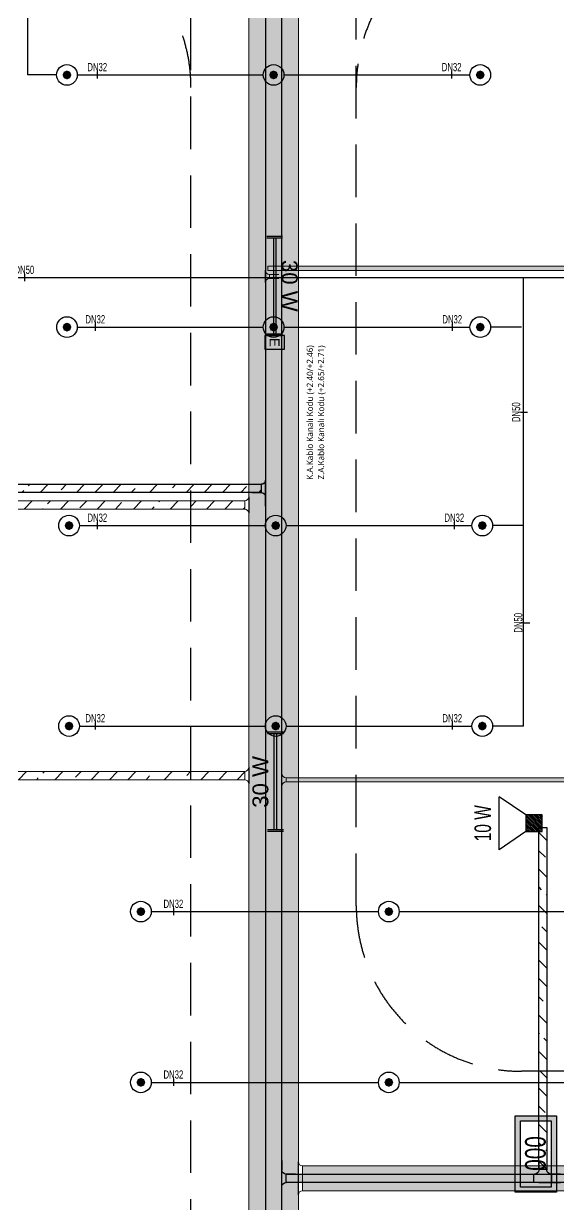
# Model space of a CAD drawing. Header units: millimetres. Extents: x -379292 to 1221486, y 92049 to 447512.
# Drawn here: x -232980 to -226509, y 156209 to 170490 of the extents above; entities that cross this region are included whole.
import ezdxf
from ezdxf.enums import TextEntityAlignment as Align

# ---------------------------------------------------------------- set-up
doc = ezdxf.new("R2010")
doc.units = ezdxf.units.MM
doc.linetypes.add('HIDDEN', pattern=[9.525, 6.35, -3.175])
for name, color, linetype in [('-M-YNGN-BORUID', 7, 'Continuous'), ('-M-YNGN-BORUUZUN', 7, 'Continuous'), ('-M-YNGN-BORUYUK', 7, 'Continuous'), ('-M-YNGN-SPR-YUK', 7, 'Continuous'), ('-M-YNGN-ZON3-CAP-', 7, 'Continuous'), ('-M-YNGN-ZON3-SPR-', 7, 'Continuous'), ('-M-YNGN-ZON5-CAP-', 7, 'Continuous'), ('-M-YNGN-ZON5-SPR-', 7, 'Continuous'), ('05_SYMBOL', 2, 'Continuous'), ('08_ARAÇ SAYIM', 140, 'Continuous'), ('08_LAMP', 4, 'Continuous'), ('08_LOUD SYSTEM', 4, 'Continuous'), ('E_CT_ZA', 6, 'Continuous')]:
    doc.layers.add(name, color=color, linetype=linetype)
doc.layers.add('-M-YNGN-SPR-CAPCIZGI', color=188, linetype='Continuous', plot=False)
for name, color, linetype, lineweight in [('-M-YNGN-ZON3', 6, 'SP', 30), ('-M-YNGN-ZON5', 11, 'SP', 30), ('0-KRCN-SHT YAĞMURSUYUBORUSU-100', 3, 'PISSU_LINE50', 35), ('E_CT_AYDINLATMA', 3, 'Continuous', 9), ('E_CT_KA', 4, 'Continuous', 9), ('E_CT_KIRMIZI', 1, 'Continuous', 9)]:
    doc.layers.add(name, color=color, linetype=linetype, lineweight=lineweight)
doc.styles.add('CIZGI', font='tahoma.ttf', dxfattribs={"width": 0.8, "oblique": 20})
doc.styles.add('HCAD', font='HCAD.SHX', dxfattribs={"width": 0.8, "height": 0.2})
doc.styles.add('MUF', font='isocpeur.ttf')
doc.styles.add('PIPESIZE', font='hcad.shx', dxfattribs={"width": 0.8})
doc.styles.add('SPR-NOT', font='romans.shx')
doc.styles.get("Standard").update_dxf_attribs({"font": 'segoeuil.ttf'})
doc.styles.add('TR', font='tsimpali.shx', dxfattribs={"width": 0.7})
doc.styles.add('WMF-Arial', font='TURK.SHX')
doc.styles.add('YAZI-2', font='arial.ttf', dxfattribs={"height": 2})
doc.linetypes.add('PISSU_LINE50', pattern='A,50,-10,["C",MUF,S=10,R=0,X=1,Y=-5],0', length=60)
doc.linetypes.add('SP', pattern='A,2,-0.1,["SP",CIZGI,S=0.14,R=0.2,X=0,Y=-0.07],-0.255', length=2.355)

# ---------------------------------------------------------------- blocks, each defined once
blk = doc.blocks.new('OtoParkBodrumKatMimari')
at = {"layer": '05_SYMBOL', "color": 252, "linetype": 'HIDDEN', "ltscale": 100}
for points in [[(15400, 51961), (15400, 166800)], [(17400, 59000), (17400, 84800)], [(128500, 57000), (19400, 57000)]]:
    blk.add_lwpolyline(points, dxfattribs=at)
for points in [[(15400, 68900, 0.414214), (13400, 70900)], [(19400, 70900, 0.414214), (17400, 68900)], [(17400, 59000, 0.414214), (19400, 57000)]]:
    blk.add_lwpolyline(points, format="xyb", dxfattribs=at)
blk = doc.blocks.new('SP-C-UP-12')
at = {"ltscale": 10}
blk.add_line((0, 0), (0, 0), dxfattribs=at)
at = {"color": 1, "linetype": 'Continuous'}
blk.add_circle((0, 0), 12.5, dxfattribs=at)
at = {"ltscale": 10}
for points in [[(-5.4, 0), (-3.8, 3.8), (-3.8, -3.8), (0, 5.4)], [(-3.8, -3.8), (0, 5.4), (0, -5.4), (3.8, 3.8)], [(0, -5.4), (3.8, 3.8), (3.8, -3.8), (5.4, 0)]]:
    blk.add_solid(points, dxfattribs=at)
at = {"layer": '-M-YNGN-SPR-YUK', "style": 'SPR-NOT', "width": 0.5, "flags": 9}
for tag, p in [('YUK', (0, 17.8)), ('CAP', (0, 14.4)), ('TIP', (0.2, 10.8))]:
    blk.add_attdef(tag, text='', height=2.5, dxfattribs=at).set_placement(p, align=Align.MIDDLE_CENTER)
blk = doc.blocks.new('SPRKL100')
at = {"layer": '-M-YNGN-SPR-CAPCIZGI'}
blk.add_line((0, 0.43), (0, -0.43), dxfattribs=at)
at = {"layer": '-M-YNGN-BORUID', "color": 0, "style": 'HCAD', "width": 0.8, "flags": 1}
blk.add_attdef('DIC', text='', height=0.4, dxfattribs=at).set_placement((0, -1.69), align=Align.CENTER)
at = {"layer": '-M-YNGN-BORUUZUN', "color": 0, "style": 'HCAD', "width": 0.7}
blk.add_attdef('BOY', text='', height=0.8, dxfattribs=at).set_placement((0, -1.08), align=Align.CENTER)
at = {"layer": '-M-YNGN-BORUYUK', "color": 6, "style": 'PIPESIZE', "width": 0.8}
blk.add_attdef('YUK', text='', height=0.5, dxfattribs=at).set_placement((0, 1.87), align=Align.CENTER)
at = {"color": 0, "style": 'PIPESIZE', "width": 0.7}
blk.add_attdef('CAP', text='', height=1, dxfattribs=at).set_placement((0, 0.45), align=Align.CENTER)
blk = doc.blocks.new('A$C69E75EAE')
at = {"layer": '-M-YNGN-ZON3', "ltscale": 500}
for p, q in [((439.8, -7817.2), (439.8, -2469.7)), ((474.8, -7817.2), (439.8, -7817.2)), ((499.8, -7817.2), (724.8, -7817.2)), ((749.8, -7817.2), (974.8, -7817.2))]:
    blk.add_line(p, q, dxfattribs=at)
at = {"layer": '-M-YNGN-ZON3-CAP-'}
ref = blk.add_blockref('SPRKL100', (523.9, -7817.2), dxfattribs=dict(at, xscale=10, yscale=10, zscale=10, rotation=359.9999997800978))
ref.add_attrib('CAP', 'DN32', dxfattribs={"layer": '0', "color": 0, "height": 10, "rotation": 360, "style": 'PIPESIZE', "width": 0.7}).set_placement((523.9, -7812.7), align=Align.CENTER)
ref = blk.add_blockref('SPRKL100', (952.7, -7817.2), dxfattribs=dict(at, xscale=10, yscale=10, zscale=10, rotation=359.9999997800978))
ref.add_attrib('CAP', 'DN32', dxfattribs={"layer": '0', "color": 0, "height": 10, "rotation": 360, "style": 'PIPESIZE', "width": 0.7}).set_placement((952.7, -7812.7), align=Align.CENTER)
at = {"layer": '-M-YNGN-ZON3-SPR-'}
for p in [(487.3, -7817.2), (737.3, -7817.2), (987.3, -7817.2)]:
    blk.add_blockref('SP-C-UP-12', p, dxfattribs=at)
blk = doc.blocks.new('A$C69E8C7F8')
at = {"layer": '-M-YNGN-ZON5', "ltscale": 500}
for p, q in [((-7863.8, 6569.4), (-2056.3, 6569.4)), ((-7103.8, 6026.9), (-7103.8, 6569.4)), ((-7643.8, 6509.4), (-7418.8, 6509.4)), ((-7393.8, 6509.4), (-7168.8, 6509.4)), ((-7106.3, 6509.4), (-7143.8, 6509.4)), ((-7641.3, 6269.4), (-7416.3, 6269.4)), ((-7391.3, 6269.4), (-7166.3, 6269.4)), ((-7103.8, 6269.4), (-7141.3, 6269.4)), ((-7641.3, 6026.9), (-7416.3, 6026.9)), ((-7391.3, 6026.9), (-7166.3, 6026.9)), ((-7103.8, 6026.9), (-7141.3, 6026.9)), ((-7554.4, 5802.5), (-7279.4, 5802.5)), ((-7254.4, 5802.5), (-6979.4, 5802.5)), ((-7554.4, 5596), (-7279.4, 5596)), ((-7254.4, 5596), (-6979.4, 5596))]:
    blk.add_line(p, q, dxfattribs=at)
at = {"layer": '-M-YNGN-ZON5-CAP-'}
ref = blk.add_blockref('SPRKL100', (-7707.9, 6569.2), dxfattribs=dict(at, xscale=10, yscale=10, zscale=10))
ref.add_attrib('CAP', 'DN50', dxfattribs={"layer": '0', "color": 0, "height": 10, "style": 'PIPESIZE', "width": 0.7}).set_placement((-7707.9, 6573.7), align=Align.CENTER)
ref = blk.add_blockref('SPRKL100', (-7622.1, 6509.4), dxfattribs=dict(at, xscale=10, yscale=10, zscale=10))
ref.add_attrib('CAP', 'DN32', dxfattribs={"layer": '0', "color": 0, "height": 10, "style": 'PIPESIZE', "width": 0.7}).set_placement((-7622.1, 6513.9), align=Align.CENTER)
ref = blk.add_blockref('SPRKL100', (-7190.2, 6509.4), dxfattribs=dict(at, xscale=10, yscale=10, zscale=10))
ref.add_attrib('CAP', 'DN32', dxfattribs={"layer": '0', "color": 0, "height": 10, "style": 'PIPESIZE', "width": 0.7}).set_placement((-7190.2, 6513.9), align=Align.CENTER)
ref = blk.add_blockref('SPRKL100', (-7103.5, 6406.5), dxfattribs=dict(at, xscale=10.00000000000001, yscale=10.00000000000001, zscale=10.00000000000001, rotation=90))
ref.add_attrib('CAP', 'DN50', dxfattribs={"layer": '0', "color": 0, "height": 10, "rotation": 90, "style": 'PIPESIZE', "width": 0.7}).set_placement((-7108, 6406.5), align=Align.CENTER)
ref = blk.add_blockref('SPRKL100', (-7619.6, 6269.4), dxfattribs=dict(at, xscale=10, yscale=10, zscale=10))
ref.add_attrib('CAP', 'DN32', dxfattribs={"layer": '0', "color": 0, "height": 10, "style": 'PIPESIZE', "width": 0.7}).set_placement((-7619.6, 6273.9), align=Align.CENTER)
ref = blk.add_blockref('SPRKL100', (-7187.7, 6269.4), dxfattribs=dict(at, xscale=10, yscale=10, zscale=10))
ref.add_attrib('CAP', 'DN32', dxfattribs={"layer": '0', "color": 0, "height": 10, "style": 'PIPESIZE', "width": 0.7}).set_placement((-7187.7, 6273.9), align=Align.CENTER)
ref = blk.add_blockref('SPRKL100', (-7100.8, 6151.8), dxfattribs=dict(at, xscale=10.00000000000001, yscale=10.00000000000001, zscale=10.00000000000001, rotation=90))
ref.add_attrib('CAP', 'DN50', dxfattribs={"layer": '0', "color": 0, "height": 10, "rotation": 90, "style": 'PIPESIZE', "width": 0.7}).set_placement((-7105.3, 6151.8), align=Align.CENTER)
ref = blk.add_blockref('SPRKL100', (-7622.1, 6026.9), dxfattribs=dict(at, xscale=10, yscale=10, zscale=10))
ref.add_attrib('CAP', 'DN32', dxfattribs={"layer": '0', "color": 0, "height": 10, "style": 'PIPESIZE', "width": 0.7}).set_placement((-7622.1, 6031.4), align=Align.CENTER)
ref = blk.add_blockref('SPRKL100', (-7190.2, 6026.9), dxfattribs=dict(at, xscale=10, yscale=10, zscale=10))
ref.add_attrib('CAP', 'DN32', dxfattribs={"layer": '0', "color": 0, "height": 10, "style": 'PIPESIZE', "width": 0.7}).set_placement((-7190.2, 6031.4), align=Align.CENTER)
ref = blk.add_blockref('SPRKL100', (-7527.6, 5802.5), dxfattribs=dict(at, xscale=10, yscale=10, zscale=10))
ref.add_attrib('CAP', 'DN32', dxfattribs={"layer": '0', "color": 0, "height": 10, "style": 'PIPESIZE', "width": 0.7}).set_placement((-7527.6, 5807), align=Align.CENTER)
ref = blk.add_blockref('SPRKL100', (-7527.6, 5596), dxfattribs=dict(at, xscale=10, yscale=10, zscale=10))
ref.add_attrib('CAP', 'DN32', dxfattribs={"layer": '0', "color": 0, "height": 10, "style": 'PIPESIZE', "width": 0.7}).set_placement((-7527.6, 5600.5), align=Align.CENTER)
at = {"layer": '-M-YNGN-ZON5-SPR-', "ltscale": 25}
for p in [(-7656.3, 6509.4), (-7406.3, 6509.4), (-7156.3, 6509.4), (-7653.8, 6269.4), (-7403.8, 6269.4), (-7153.8, 6269.4), (-7653.8, 6026.9), (-7403.8, 6026.9), (-7153.8, 6026.9), (-7566.9, 5802.5), (-7266.9, 5802.5), (-7566.9, 5596), (-7266.9, 5596)]:
    blk.add_blockref('SP-C-UP-12', p, dxfattribs=at)
blk = doc.blocks.new('*U656')
h = blk.add_hatch()
h.set_pattern_fill('ANSI33', color=0, scale=50, angle=1, style=0)
h.paths.add_polyline_path([(-11473, 100), (17, 100), (17, 0), (-11473, 0)])
at = {"color": 0}
blk.add_lwpolyline([(-11473, 100), (17, 100), (17, 0), (-11473, 0)], close=True, dxfattribs=at)
at = {"ltscale": 25, "flags": 1}
for tag, p in [('YUKSEKLIK', (-229, -149)), ('KALINLIK', (-229, -213))]:
    blk.add_attdef(tag, p, '', height=50, dxfattribs=at)
blk = doc.blocks.new('*U166')
at = {"color": 0}
for p, q in [((-164, 164), (-50, 164)), ((-50, 164), (-50, 167)), ((-50, 167), (150, 167)), ((150, 167), (150, 164)), ((264, 164), (150, 164)), ((0, 0), (0, 114)), ((100, 114), (0, 114)), ((100, 0), (100, 114))]:
    blk.add_line(p, q, dxfattribs=at)
for centre, start, end in [((-50, 114), 0, 90), ((150, 114), 90, 180)]:
    blk.add_arc(centre, 50, start, end, dxfattribs=at)
blk = doc.blocks.new('*U674')
h = blk.add_hatch()
h.set_pattern_fill('ANSI33', color=0, scale=50, angle=1, style=0)
h.paths.add_polyline_path([(-115637, 200), (9483, 200), (9483, 0), (-115637, 0)])
at = {"color": 0}
blk.add_lwpolyline([(-115637, 200), (9483, 200), (9483, 0), (-115637, 0)], close=True, dxfattribs=at)
at = {"ltscale": 25, "flags": 1}
for tag, p in [('YUKSEKLIK', (-229, -149)), ('KALINLIK', (-229, -213))]:
    blk.add_attdef(tag, p, '', height=50, dxfattribs=at)
blk = doc.blocks.new('*U685')
h = blk.add_hatch()
h.set_pattern_fill('ANSI33', color=0, scale=50, angle=1, style=0)
h.paths.add_polyline_path([(-1701, 100), (3906, 100), (3906, 0), (-1701, 0)])
at = {"color": 0}
blk.add_lwpolyline([(-1701, 100), (3906, 100), (3906, 0), (-1701, 0)], close=True, dxfattribs=at)
at = {"ltscale": 25, "flags": 1}
for tag, p in [('YUKSEKLIK', (-229, -149)), ('KALINLIK', (-229, -213))]:
    blk.add_attdef(tag, p, '', height=50, dxfattribs=at)
blk = doc.blocks.new('*U686')
h = blk.add_hatch()
h.set_pattern_fill('ANSI33', color=0, scale=50, angle=1, style=0)
h.paths.add_polyline_path([(-1701, 100), (6353, 100), (6353, 0), (-1701, 0)])
at = {"color": 0}
blk.add_lwpolyline([(-1701, 100), (6353, 100), (6353, 0), (-1701, 0)], close=True, dxfattribs=at)
at = {"ltscale": 25, "flags": 1}
for tag, p in [('YUKSEKLIK', (-229, -149)), ('KALINLIK', (-229, -213))]:
    blk.add_attdef(tag, p, '', height=50, dxfattribs=at)
blk = doc.blocks.new('*U721')
h = blk.add_hatch()
h.set_pattern_fill('ANSI33', color=0, scale=50, angle=1, style=0)
h.paths.add_polyline_path([(-122433, 600), (2779, 600), (2779, 0), (-122433, 0)])
at = {"color": 0}
blk.add_lwpolyline([(-122433, 600), (2779, 600), (2779, 0), (-122433, 0)], close=True, dxfattribs=at)
at = {"ltscale": 25, "flags": 1}
for tag, p in [('YUKSEKLIK', (-229, -149)), ('KALINLIK', (-229, -213))]:
    blk.add_attdef(tag, p, '', height=50, dxfattribs=at)
blk = doc.blocks.new('*U244')
at = {"color": 0}
for p, q in [((-164, 164), (-50, 164)), ((-50, 164), (-50, 167)), ((-50, 167), (150, 167)), ((150, 167), (150, 164)), ((264, 164), (150, 164)), ((0, 0), (0, 114)), ((100, 114), (0, 114)), ((100, 0), (100, 114))]:
    blk.add_line(p, q, dxfattribs=at)
for centre, start, end in [((-50, 114), 0, 90), ((150, 114), 90, 180)]:
    blk.add_arc(centre, 50, start, end, dxfattribs=at)
blk = doc.blocks.new('*U245')
at = {"color": 0}
for p, q in [((-164, 164), (-50, 164)), ((-50, 164), (-50, 167)), ((-50, 167), (150, 167)), ((150, 167), (150, 164)), ((264, 164), (150, 164)), ((0, 0), (0, 114)), ((100, 114), (0, 114)), ((100, 0), (100, 114))]:
    blk.add_line(p, q, dxfattribs=at)
for centre, start, end in [((-50, 114), 0, 90), ((150, 114), 90, 180)]:
    blk.add_arc(centre, 50, start, end, dxfattribs=at)
blk = doc.blocks.new('*U733')
h = blk.add_hatch()
h.set_pattern_fill('ANSI33', color=0, scale=50, angle=1, style=0)
h.paths.add_polyline_path([(-53157, 50), (113, 50), (113, 0), (-53157, 0)])
at = {"color": 0}
blk.add_lwpolyline([(-53157, 50), (113, 50), (113, 0), (-53157, 0)], close=True, dxfattribs=at)
at = {"ltscale": 25, "flags": 1}
for tag, p in [('YUKSEKLIK', (-229, -149)), ('KALINLIK', (-229, -213))]:
    blk.add_attdef(tag, p, '', height=50, dxfattribs=at)
blk = doc.blocks.new('*U734')
h = blk.add_hatch()
h.set_pattern_fill('ANSI33', color=0, scale=50, angle=1, style=0)
h.paths.add_polyline_path([(-53157, 50), (313, 50), (313, 0), (-53157, 0)])
at = {"color": 0}
blk.add_lwpolyline([(-53157, 50), (313, 50), (313, 0), (-53157, 0)], close=True, dxfattribs=at)
at = {"ltscale": 25, "flags": 1}
for tag, p in [('YUKSEKLIK', (-229, -149)), ('KALINLIK', (-229, -213))]:
    blk.add_attdef(tag, p, '', height=50, dxfattribs=at)
blk = doc.blocks.new('*U303')
at = {"color": 0}
for p, q in [((-164, 164), (-50, 164)), ((-50, 164), (-50, 167)), ((-50, 167), (100, 167)), ((100, 167), (100, 164)), ((214, 164), (100, 164)), ((0, 0), (0, 114)), ((50, 114), (0, 114)), ((50, 0), (50, 114))]:
    blk.add_line(p, q, dxfattribs=at)
for centre, start, end in [((-50, 114), 0, 90), ((100, 114), 90, 180)]:
    blk.add_arc(centre, 50, start, end, dxfattribs=at)
blk = doc.blocks.new('*U304')
at = {"color": 0}
for p, q in [((-164, 164), (-50, 164)), ((-50, 164), (-50, 167)), ((-50, 167), (100, 167)), ((100, 167), (100, 164)), ((214, 164), (100, 164)), ((0, 0), (0, 114)), ((50, 114), (0, 114)), ((50, 0), (50, 114))]:
    blk.add_line(p, q, dxfattribs=at)
for centre, start, end in [((-50, 114), 0, 90), ((100, 114), 90, 180)]:
    blk.add_arc(centre, 50, start, end, dxfattribs=at)
blk = doc.blocks.new('*U940')
h = blk.add_hatch()
h.set_pattern_fill('ANSI33', color=0, scale=50, angle=1, style=0)
h.paths.add_polyline_path([(-3889, 100), (245, 100), (245, 0), (-3889, 0)])
at = {"color": 0}
blk.add_lwpolyline([(-3889, 100), (245, 100), (245, 0), (-3889, 0)], close=True, dxfattribs=at)
at = {"ltscale": 25, "flags": 1}
for tag, p in [('YUKSEKLIK', (-229, -149)), ('KALINLIK', (-229, -213))]:
    blk.add_attdef(tag, p, '', height=50, dxfattribs=at)
blk = doc.blocks.new('*U428')
at = {"color": 0}
for p, q in [((264, 264), (-164, 264)), ((-164, 164), (-50, 164)), ((-60, 264), (-60, 164)), ((0, 264), (264, 264)), ((264, 164), (150, 164)), ((160, 264), (160, 164)), ((0, 0), (0, 114)), ((0, 104), (100, 104)), ((100, 0), (100, 114))]:
    blk.add_line(p, q, dxfattribs=at)
for centre, start, end in [((-50, 114), 0, 90), ((150, 114), 90, 180)]:
    blk.add_arc(centre, 50, start, end, dxfattribs=at)
blk = doc.blocks.new('40 W SIVA ÜSTÜ ETANJ LED 50--')
at = {"layer": '08_LAMP'}
for p, q in [((-625, -100), (-625, 100)), ((-605, -100), (-605, 100)), ((-605, 15), (605, 15)), ((605, -100), (605, 100)), ((625, -100), (625, 100)), ((-605, -15), (605, -15))]:
    blk.add_line(p, q, dxfattribs=at)
at = {"layer": '08_LAMP', "color": 2, "style": 'YAZI-2'}
blk.add_text('30 W', height=200, dxfattribs=at).set_placement((0, 90), align=Align.CENTER)
blk = doc.blocks.new('40 W SIVA ÜSTÜ ETANJ LED E 50')
at = {"layer": '08_LAMP'}
for p, q in [((-625, -100), (-625, 100)), ((-605, -100), (-605, 100)), ((-605, 15), (605, 15)), ((605, -100), (605, 100)), ((625, -100), (625, 100)), ((-605, -15), (605, -15))]:
    blk.add_line(p, q, dxfattribs=at)
blk.add_lwpolyline([(625, -125), (800, -125), (800, 125), (625, 125)], close=True, dxfattribs=at)
at = {"layer": '08_LAMP', "color": 2, "style": 'YAZI-2'}
blk.add_text('30 W', height=200, dxfattribs=at).set_placement((0, 90), align=Align.CENTER)
blk.add_text('E', height=125, dxfattribs=at).set_placement((713, 0), align=Align.MIDDLE)
blk = doc.blocks.new('TEK YUZLU 1 SATIR 3 KARAKTER')
at = {"layer": '08_ARAÇ SAYIM'}
h = blk.add_hatch(color=7, dxfattribs=at)
h.dxf.hatch_style = 1
h.paths.add_polyline_path([(-40, 43.5), (40, 43.5), (40, 6.2), (-40, 6.2)], flags=16)
h.paths.add_polyline_path([(-46.3, 49.8), (46.3, 49.8), (46.3, 0), (-46.3, 0)])
for points in [[(-46.3, 49.8), (46.3, 49.8), (46.3, 0), (-46.3, 0)], [(-40, 43.5), (40, 43.5), (40, 6.2), (-40, 6.2)]]:
    blk.add_lwpolyline(points, close=True, dxfattribs=at)
at = {"layer": '08_ARAÇ SAYIM', "color": 7, "style": 'WMF-Arial', "width": 0.75}
blk.add_text('000', height=25, dxfattribs=at).set_placement((0.7, 12.9), align=Align.CENTER)
blk = doc.blocks.new('15 W HORN 100_HARİCİ TİP')
at = {"layer": '08_LOUD SYSTEM'}
h = blk.add_hatch(dxfattribs=at)
h.set_pattern_fill('ANSI31', color=2, scale=4.8)
h.set_pattern_definition([(45, (-341645.439, -380325.335), (-10.77630735, 10.77630735), [])])
h.paths.add_polyline_path([(-100, 0), (100, 0), (100, 200), (-100, 200)])
at = {"layer": '08_LOUD SYSTEM', "ltscale": 2}
for p, q in [((-320, 520), (320, 520)), ((-100, 200), (-320, 520)), ((100, 200), (320, 520))]:
    blk.add_line(p, q, dxfattribs=at)
at = {"layer": '08_LOUD SYSTEM'}
blk.add_lwpolyline([(100, 0), (100, 200), (-100, 200), (-100, 0)], close=True, dxfattribs=at)
at = {"layer": '08_LOUD SYSTEM', "color": 2, "ltscale": 2, "style": 'TR', "width": 0.7}
blk.add_text('10 W', height=200, dxfattribs=at).set_placement((0, 620), align=Align.CENTER)
blk = doc.blocks.new('*U655')
h = blk.add_hatch()
h.set_pattern_fill('ANSI33', color=0, scale=50, angle=1, style=0)
h.paths.add_polyline_path([(-115024, 100), (-249, 100), (-249, 0), (-115024, 0)])
at = {"color": 0}
blk.add_lwpolyline([(-115024, 100), (-249, 100), (-249, 0), (-115024, 0)], close=True, dxfattribs=at)
at = {"ltscale": 25, "flags": 1}
for tag, p in [('YUKSEKLIK', (-229, -149)), ('KALINLIK', (-229, -213))]:
    blk.add_attdef(tag, p, '', height=50, dxfattribs=at)
blk = doc.blocks.new('*U183')
at = {"color": 0}
for p, q in [((-164, 164), (-50, 164)), ((-50, 164), (-50, 167)), ((-50, 167), (150, 167)), ((150, 167), (150, 164)), ((264, 164), (150, 164)), ((0, 0), (0, 114)), ((100, 114), (0, 114)), ((100, 0), (100, 114))]:
    blk.add_line(p, q, dxfattribs=at)
for centre, start, end in [((-50, 114), 0, 90), ((150, 114), 90, 180)]:
    blk.add_arc(centre, 50, start, end, dxfattribs=at)
blk = doc.blocks.new('*U722')
h = blk.add_hatch()
h.set_pattern_fill('ANSI33', color=0, scale=50, angle=1, style=0)
h.paths.add_polyline_path([(-115264, 300), (-889, 300), (-889, 0), (-115264, 0)])
at = {"color": 0}
blk.add_lwpolyline([(-115264, 300), (-889, 300), (-889, 0), (-115264, 0)], close=True, dxfattribs=at)
at = {"ltscale": 25, "flags": 1}
for tag, p in [('YUKSEKLIK', (-229, -149)), ('KALINLIK', (-229, -213))]:
    blk.add_attdef(tag, p, '', height=50, dxfattribs=at)
blk = doc.blocks.new('*U472')
at = {"color": 0}
for p, q in [((-164, 164), (-50, 164)), ((-50, 164), (-50, 167)), ((-50, 167), (350, 167)), ((350, 167), (350, 164)), ((464, 164), (350, 164)), ((0, 0), (0, 114)), ((300, 114), (0, 114)), ((300, 0), (300, 114))]:
    blk.add_line(p, q, dxfattribs=at)
for centre, start, end in [((-50, 114), 0, 90), ((350, 114), 90, 180)]:
    blk.add_arc(centre, 50, start, end, dxfattribs=at)

msp = doc.modelspace()

# ---------------------------------------------------------------- block references
at = {"color": 8}
msp.add_blockref('OtoParkBodrumKatMimari', (-246354.8, 100818.8), dxfattribs=at)

# ---------------------------------------------------------------- next in the draw order: block references
at = {"layer": '-M-YNGN-ZON3', "ltscale": 25, "xscale": 10, "yscale": 10, "zscale": 10}
msp.add_blockref('A$C69E75EAE', (-237328.2, 248041), dxfattribs=at)
at = {"layer": '-M-YNGN-ZON5', "ltscale": 25, "xscale": 10, "yscale": 10, "zscale": 10}
msp.add_blockref('A$C69E8C7F8', (-155891.8, 101725.1), dxfattribs=at)
at = {"layer": '08_ARAÇ SAYIM', "xscale": 10, "yscale": 10, "zscale": 10, "rotation": 90}
msp.add_blockref('TEK YUZLU 1 SATIR 3 KARAKTER', (-226534, 156818.8), dxfattribs=at)
at = {"layer": '08_LAMP'}
for name, p, xscale, yscale, zscale, rotation in [('40 W SIVA ÜSTÜ ETANJ LED E 50', (-229942.6, 167318.8), 0.96, 0.96, 0.96, 270), ('40 W SIVA ÜSTÜ ETANJ LED 50--', (-229932.3, 161318.8), 0.9600000000000062, 0.9600000000000062, 0.9600000000000062, 90)]:
    msp.add_blockref(name, p, dxfattribs=dict(at, xscale=xscale, yscale=yscale, zscale=zscale, rotation=rotation))
at = {"layer": '08_LOUD SYSTEM', "rotation": 90.00000000000001}
msp.add_blockref('15 W HORN 100_HARİCİ TİP', (-226704.8, 160818.8), dxfattribs=at)
at = {"layer": 'E_CT_AYDINLATMA', "color": 2}
for name, p, rotation in [('*U244', (-230418.8, 164717.8), 270), ('*U245', (-230418.8, 161445.7), 270), ('*U472', (-229490.8, 156374.6), 90)]:
    msp.add_blockref(name, p, dxfattribs=dict(at, rotation=rotation))
at = {"layer": 'E_CT_AYDINLATMA', "rotation": 180}
for name, p in [('*U686', (-232005.6, 164717.8)), ('*U685', (-232005.6, 161445.7))]:
    msp.add_blockref(name, p, dxfattribs=at)
at = {"layer": 'E_CT_KA', "color": 6, "rotation": 270}
msp.add_blockref('*U721', (-230254.8, 155155.9), dxfattribs=at)
at = {"layer": 'E_CT_KA', "rotation": 180}
msp.add_blockref('*U722', (-230494.1, 156674.6), dxfattribs=at)
at = {"layer": 'E_CT_KIRMIZI', "color": 2, "rotation": 90}
for name, p in [('*U303', (-229890.8, 167406.8)), ('*U304', (-229690.8, 161318.8))]:
    msp.add_blockref(name, p, dxfattribs=at)
at = {"layer": 'E_CT_KIRMIZI', "color": 1, "rotation": 180}
for name, p in [('*U734', (-229710.5, 167555.1)), ('*U733', (-229692.1, 161368.8))]:
    msp.add_blockref(name, p, dxfattribs=at)
at = {"layer": 'E_CT_ZA', "color": 30, "xscale": -1, "rotation": 270}
msp.add_blockref('*U674', (-230054.8, 268106.2), dxfattribs=at)
at = {"layer": 'E_CT_ZA', "color": 2, "xscale": -1}
for name, p, rotation in [('*U166', (-230218.8, 164817.8), 270), ('*U183', (-229690.8, 156574.6), 89.99999999999991), ('*U428', (-226747.8, 156738.6), 180)]:
    msp.add_blockref(name, p, dxfattribs=dict(at, rotation=rotation))
at = {"layer": 'E_CT_ZA', "color": 112}
msp.add_blockref('*U656', (-230121.5, 164817.8), dxfattribs=at)
for name, p, rotation in [('*U940', (-226747.8, 156879.6), 270), ('*U655', (-230054.1, 156574.6), 180)]:
    msp.add_blockref(name, p, dxfattribs=dict(at, rotation=rotation))

# ---------------------------------------------------------------- next in the draw order: texts
at = {"layer": '0-KRCN-SHT YAĞMURSUYUBORUSU-100'}
for s, p in [('K.A.Kablo Kanalı Kodu (+2.40/+2.46)', (-229479.2, 164973.3, 0)), ('Z.A.Kablo Kanalı Kodu (+2.65/+2.71)', (-229343.5, 164976.2, 0))]:
    msp.add_text(s, height=75, rotation=90, dxfattribs=at).set_placement(p)

doc.saveas('drawing.dxf')
